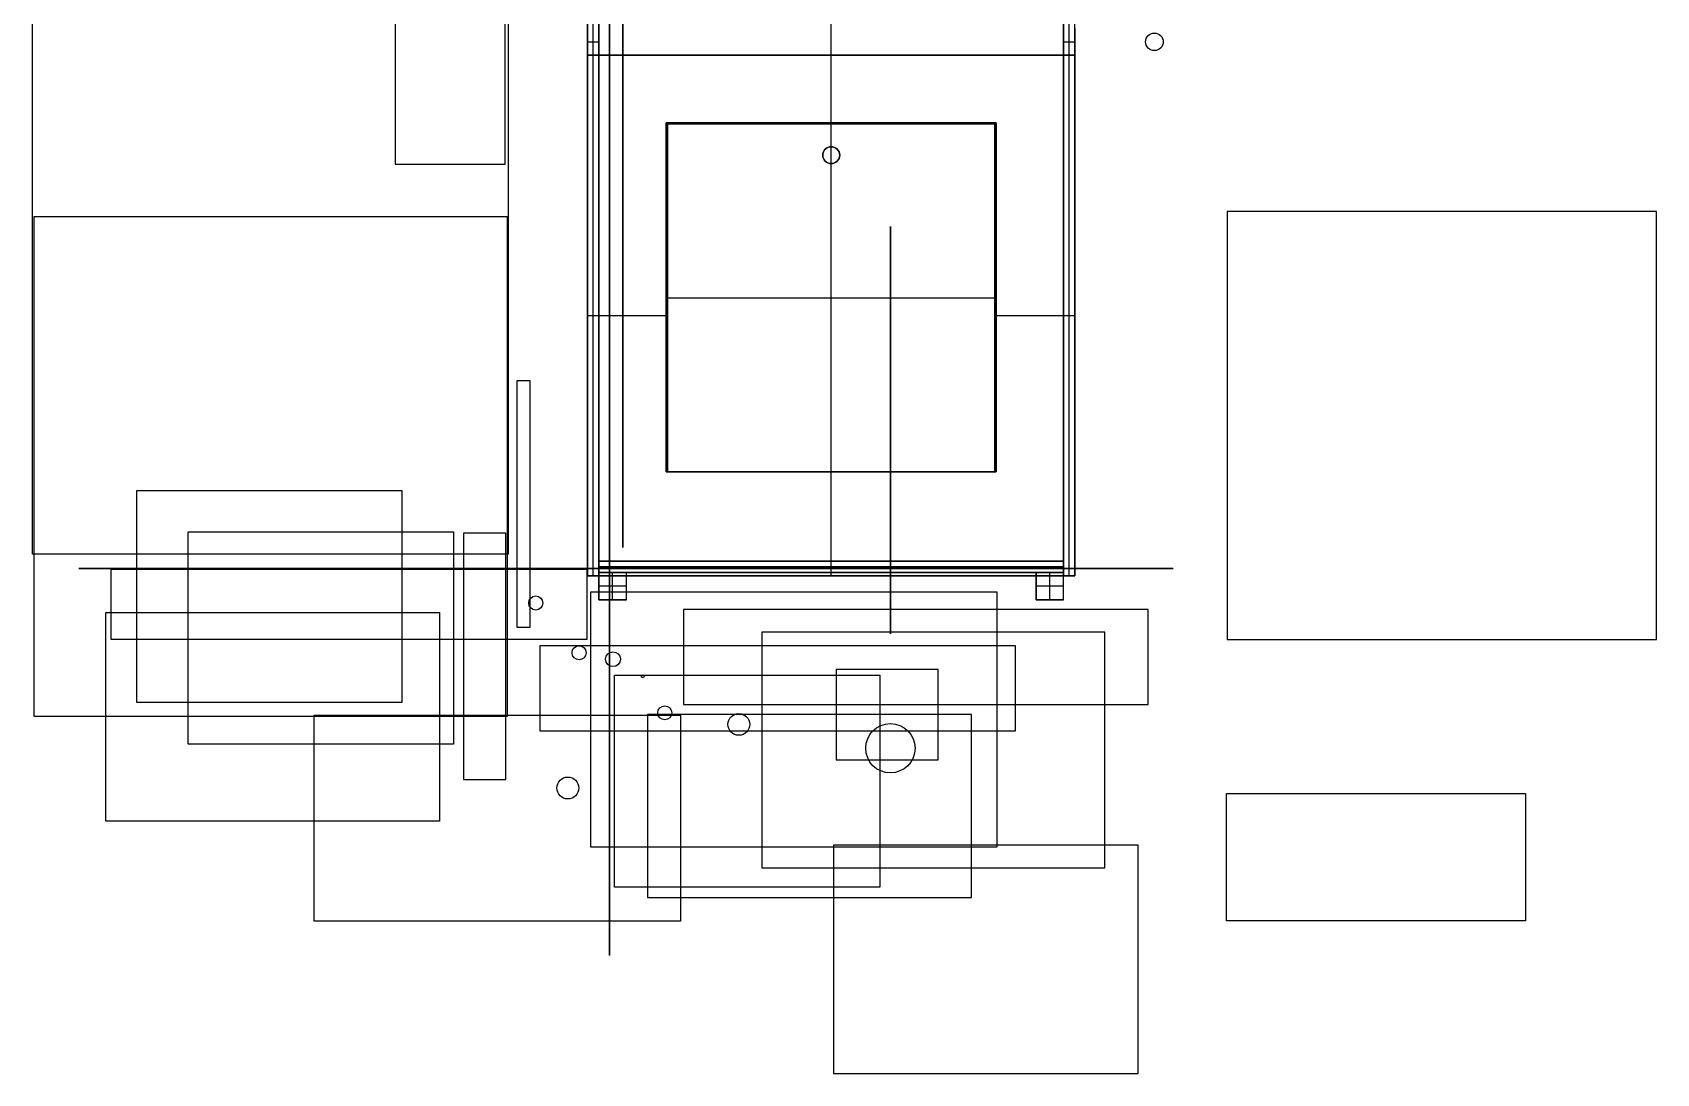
# Model space of a CAD drawing. Header units: inches. Extents: x -39 to 1364, y -34 to 172.
# Drawn here: x -38.7 to 70.3, y -33.9 to 36 of the extents above; entities that cross this region are included whole.
import ezdxf

# ---------------------------------------------------------------- set-up
doc = ezdxf.new("R2010")
doc.units = ezdxf.units.IN
doc.header["$MEASUREMENT"] = 0
doc.layers.get('0').update_dxf_attribs({"true_color": 0x000000})
for name, color, linetype, true_color in [('Arcade Cabinet v2_Sketch1', 7, 'Continuous', 0x000000), ('Arcade Cabinet v2_Sketch10', 7, 'Continuous', 0x000000), ('Arcade Cabinet v2_Sketch12', 7, 'Continuous', 0x000000), ('Arcade Cabinet v2_Sketch13', 7, 'Continuous', 0x000000), ('Arcade Cabinet v2_Sketch14', 7, 'Continuous', 0x000000), ('Arcade Cabinet v2_Sketch15', 7, 'Continuous', 0x000000), ('Arcade Cabinet v2_Sketch16', 7, 'Continuous', 0x000000), ('Arcade Cabinet v2_Sketch17', 7, 'Continuous', 0x000000), ('Arcade Cabinet v2_Sketch18', 7, 'Continuous', 0x000000), ('Arcade Cabinet v2_Sketch19', 7, 'Continuous', 0x000000), ('Arcade Cabinet v2_Sketch2', 7, 'Continuous', 0x000000), ('Arcade Cabinet v2_Sketch20', 7, 'Continuous', 0x000000), ('Arcade Cabinet v2_Sketch21', 7, 'Continuous', 0x000000), ('Arcade Cabinet v2_Sketch22', 7, 'Continuous', 0x000000), ('Arcade Cabinet v2_Sketch23', 7, 'Continuous', 0x000000), ('Arcade Cabinet v2_Sketch24', 7, 'Continuous', 0x000000), ('Arcade Cabinet v2_Sketch25', 7, 'Continuous', 0x000000), ('Arcade Cabinet v2_Sketch26', 7, 'Continuous', 0x000000), ('Arcade Cabinet v2_Sketch27', 7, 'Continuous', 0x000000), ('Arcade Cabinet v2_Sketch28', 7, 'Continuous', 0x000000), ('Arcade Cabinet v2_Sketch29', 7, 'Continuous', 0x000000), ('Arcade Cabinet v2_Sketch3', 7, 'Continuous', 0x000000), ('Arcade Cabinet v2_Sketch30', 7, 'Continuous', 0x000000), ('Arcade Cabinet v2_Sketch31', 7, 'Continuous', 0x000000), ('Arcade Cabinet v2_Sketch32', 7, 'Continuous', 0x000000), ('Arcade Cabinet v2_Sketch33', 7, 'Continuous', 0x000000), ('Arcade Cabinet v2_Sketch34', 7, 'Continuous', 0x000000), ('Arcade Cabinet v2_Sketch35', 7, 'Continuous', 0x000000), ('Arcade Cabinet v2_Sketch36', 7, 'Continuous', 0x000000), ('Arcade Cabinet v2_Sketch37', 7, 'Continuous', 0x000000), ('Arcade Cabinet v2_Sketch38', 7, 'Continuous', 0x000000), ('Arcade Cabinet v2_Sketch39', 7, 'Continuous', 0x000000), ('Arcade Cabinet v2_Sketch4', 7, 'Continuous', 0x000000), ('Arcade Cabinet v2_Sketch40', 7, 'Continuous', 0x000000), ('Arcade Cabinet v2_Sketch41', 7, 'Continuous', 0x000000), ('Arcade Cabinet v2_Sketch42', 7, 'Continuous', 0x000000), ('Arcade Cabinet v2_Sketch43', 7, 'Continuous', 0x000000), ('Arcade Cabinet v2_Sketch44', 7, 'Continuous', 0x000000), ('Arcade Cabinet v2_Sketch45', 7, 'Continuous', 0x000000), ('Arcade Cabinet v2_Sketch46', 7, 'Continuous', 0x000000), ('Arcade Cabinet v2_Sketch48', 7, 'Continuous', 0x000000), ('Arcade Cabinet v2_Sketch49', 7, 'Continuous', 0x000000), ('Arcade Cabinet v2_Sketch5', 7, 'Continuous', 0x000000), ('Arcade Cabinet v2_Sketch50', 7, 'Continuous', 0x000000), ('Arcade Cabinet v2_Sketch51', 7, 'Continuous', 0x000000), ('Arcade Cabinet v2_Sketch52', 7, 'Continuous', 0x000000), ('Arcade Cabinet v2_Sketch53', 7, 'Continuous', 0x000000), ('Arcade Cabinet v2_Sketch54', 7, 'Continuous', 0x000000), ('Arcade Cabinet v2_Sketch55', 7, 'Continuous', 0x000000), ('Arcade Cabinet v2_Sketch56', 7, 'Continuous', 0x000000), ('Arcade Cabinet v2_Sketch57', 7, 'Continuous', 0x000000), ('Arcade Cabinet v2_Sketch58', 7, 'Continuous', 0x000000), ('Arcade Cabinet v2_Sketch59', 7, 'Continuous', 0x000000), ('Arcade Cabinet v2_Sketch6', 7, 'Continuous', 0x000000), ('Arcade Cabinet v2_Sketch60', 7, 'Continuous', 0x000000), ('Arcade Cabinet v2_Sketch61', 7, 'Continuous', 0x000000), ('Arcade Cabinet v2_Sketch62', 7, 'Continuous', 0x000000), ('Arcade Cabinet v2_Sketch63', 7, 'Continuous', 0x000000), ('Arcade Cabinet v2_Sketch64', 7, 'Continuous', 0x000000), ('Arcade Cabinet v2_Sketch65', 7, 'Continuous', 0x000000), ('Arcade Cabinet v2_Sketch66', 7, 'Continuous', 0x000000), ('Arcade Cabinet v2_Sketch67', 7, 'Continuous', 0x000000), ('Arcade Cabinet v2_Sketch7', 7, 'Continuous', 0x000000), ('Arcade Cabinet v2_Sketch71', 7, 'Continuous', 0x000000), ('Arcade Cabinet v2_Sketch72', 7, 'Continuous', 0x000000), ('Arcade Cabinet v2_Sketch74', 7, 'Continuous', 0x000000), ('Arcade Cabinet v2_Sketch75', 7, 'Continuous', 0x000000), ('Arcade Cabinet v2_Sketch8', 7, 'Continuous', 0x000000), ('Arcade Cabinet v2_Sketch9', 7, 'Continuous', 0x000000)]:
    doc.layers.add(name, color=color, linetype=linetype, true_color=true_color)

# ---------------------------------------------------------------- blocks, each defined once
blk = doc.blocks.new('Rightpanel')
at = {"color": 0, "linetype": 'ByBlock', "lineweight": -2}
for p, q in [((65.33, -1.05, -55.73), (65.33, 165.49, -55.73)), ((64.53, -1.05, -25.73), (64.53, 118.32, -25.73)), ((66.13, -1.05, -25.73), (66.13, 118.32, -25.73)), ((65.33, 72.92, -4.66), (65.33, 76.71, 4.27)), ((64.53, 74.81, -0.19), (66.13, 74.81, -0.19)), ((64.52, 72.91, -4.65), (64.52, 72.93, -4.66)), ((64.52, 72.93, -4.66), (66.14, 72.93, -4.66)), ((64.52, 72.92, -4.66), (66.14, 72.92, -4.66)), ((66.14, 72.91, -4.65), (64.52, 72.91, -4.65)), ((65.33, 72.91, -4.65), (65.33, 72.93, -4.66)), ((65.33, -1.05, -4.66), (65.33, 72.92, -4.66)), ((66.14, 72.93, -4.66), (66.14, 72.91, -4.65)), ((64.53, 35.93, -4.66), (66.13, 35.93, -4.66)), ((64.53, -1.05, -30.19), (66.13, -1.05, -30.19)), ((65.33, -1.05, -4.66), (65.33, -1.05, -55.73))]:
    blk.add_line(p, q, dxfattribs=at)
for points in [[(64.53, -1.05, -55.73), (64.53, 165.49, -55.73)], [(66.13, -1.05, -55.73), (66.13, 165.49, -55.73)], [(64.53, 72.92, -4.66), (64.53, 76.71, 4.27)], [(66.13, 76.71, 4.27), (66.13, 72.92, -4.66)], [(64.53, -1.05, -4.66), (64.53, 72.92, -4.66)], [(66.13, 72.92, -4.66), (64.53, 72.92, -4.66)], [(66.13, 72.92, -4.66), (66.13, -1.05, -4.66)], [(64.53, -1.05, -4.66), (64.53, -1.05, -55.73)], [(66.13, -1.05, -4.66), (64.53, -1.05, -4.66)], [(66.13, -1.05, -55.73), (64.53, -1.05, -55.73)], [(66.13, -1.05, -4.66), (66.13, -1.05, -55.73)]]:
    blk.add_open_spline(points, degree=1, dxfattribs=at)
blk = doc.blocks.new('Backpanel')
at = {"color": 0, "linetype": 'ByBlock', "lineweight": -2}
for p, q in [((-1.49, 164.48, -58.89), (-1.49, -1.05, -58.89)), ((31.52, -1.05, -58.09), (31.52, 164.48, -58.09)), ((31.52, -1.05, -59.69), (31.52, 164.48, -59.69)), ((64.53, -1.05, -58.89), (64.53, 164.48, -58.89)), ((-1.49, -1.05, -58.89), (64.53, -1.05, -58.89)), ((31.52, -1.05, -59.69), (31.52, -1.05, -58.09))]:
    blk.add_line(p, q, dxfattribs=at)
for points in [[(-1.49, 164.48, -59.69), (-1.49, -1.05, -59.69)], [(-1.49, -1.05, -58.09), (-1.49, 164.48, -58.09)], [(64.53, -1.05, -59.69), (64.53, 164.48, -59.69)], [(64.53, 164.48, -58.09), (64.53, -1.05, -58.09)], [(-1.49, -1.05, -59.69), (64.53, -1.05, -59.69)], [(64.53, -1.05, -58.09), (-1.49, -1.05, -58.09)], [(-1.49, -1.05, -58.09), (-1.49, -1.05, -59.69)], [(64.53, -1.05, -58.09), (64.53, -1.05, -59.69)]]:
    blk.add_open_spline(points, degree=1, dxfattribs=at)
blk = doc.blocks.new('Frontpanelhatch')
at = {"color": 0, "linetype": 'ByBlock', "lineweight": -2}
for p, q in [((-1.28, 72.92, -5.88), (-1.28, -1.05, -5.88)), ((64.73, 72.92, -5.88), (-1.28, 72.92, -5.88)), ((31.73, 72.92, -6.68), (31.73, 72.92, -5.08)), ((31.73, 63.32, -5.08), (31.73, 72.92, -5.08)), ((31.73, 63.32, -6.68), (31.73, 72.92, -6.68)), ((64.73, -1.05, -5.88), (64.73, 72.92, -5.88)), ((8.28, 13.72, -5.88), (8.28, 63.32, -5.88)), ((55.18, 63.32, -5.88), (8.28, 63.32, -5.88)), ((31.73, 63.32, -6.68), (31.73, 63.32, -5.08)), ((55.18, 13.72, -5.88), (55.18, 63.32, -5.88)), ((8.28, 38.52, -5.08), (8.28, 38.52, -6.68)), ((55.18, 38.52, -6.68), (55.18, 38.52, -5.08)), ((-1.28, 35.93, -6.68), (-1.28, 35.93, -5.08)), ((-1.28, 35.93, -5.08), (8.28, 35.93, -5.08)), ((-1.28, 35.93, -6.68), (8.28, 35.93, -6.68)), ((55.18, 35.93, -5.08), (64.73, 35.93, -5.08)), ((55.18, 35.93, -6.68), (64.73, 35.93, -6.68)), ((64.73, 35.93, -6.68), (64.73, 35.93, -5.08)), ((55.18, 13.72, -5.88), (8.28, 13.72, -5.88)), ((31.73, 13.72, -5.08), (31.73, 13.72, -6.68)), ((31.73, -1.05, -5.08), (31.73, 13.72, -5.08)), ((31.73, -1.05, -6.68), (31.73, 13.72, -6.68)), ((-1.28, -1.05, -5.88), (64.73, -1.05, -5.88)), ((31.73, -1.05, -6.68), (31.73, -1.05, -5.08))]:
    blk.add_line(p, q, dxfattribs=at)
for points in [[(-1.28, 72.92, -6.68), (-1.28, -1.05, -6.68)], [(-1.28, -1.05, -5.08), (-1.28, 72.92, -5.08)], [(-1.28, 72.92, -5.08), (-1.28, 72.92, -6.68)], [(64.73, 72.92, -6.68), (-1.28, 72.92, -6.68)], [(-1.28, 72.92, -5.08), (64.73, 72.92, -5.08)], [(64.73, -1.05, -6.68), (64.73, 72.92, -6.68)], [(64.73, 72.92, -6.68), (64.73, 72.92, -5.08)], [(64.73, 72.92, -5.08), (64.73, -1.05, -5.08)], [(8.28, 63.32, -6.68), (8.28, 63.32, -5.08)], [(8.28, 63.32, -5.08), (8.28, 13.72, -5.08)], [(8.28, 13.72, -6.68), (8.28, 63.32, -6.68)], [(55.18, 63.32, -5.08), (8.28, 63.32, -5.08)], [(8.28, 63.32, -6.68), (55.18, 63.32, -6.68)], [(55.18, 13.72, -5.08), (55.18, 63.32, -5.08)], [(55.18, 63.32, -5.08), (55.18, 63.32, -6.68)], [(55.18, 63.32, -6.68), (55.18, 13.72, -6.68)], [(8.28, 13.72, -6.68), (8.28, 13.72, -5.08)], [(8.28, 13.72, -5.08), (55.18, 13.72, -5.08)], [(55.18, 13.72, -6.68), (8.28, 13.72, -6.68)], [(55.18, 13.72, -6.68), (55.18, 13.72, -5.08)], [(-1.28, -1.05, -6.68), (64.73, -1.05, -6.68)], [(64.73, -1.05, -5.08), (-1.28, -1.05, -5.08)], [(-1.28, -1.05, -5.08), (-1.28, -1.05, -6.68)], [(64.73, -1.05, -5.08), (64.73, -1.05, -6.68)]]:
    blk.add_open_spline(points, degree=1, dxfattribs=at)
blk = doc.blocks.new('Leftpanel')
at = {"color": 0, "linetype": 'ByBlock', "lineweight": -2}
for p, q in [((-2.29, -1.05, -55.73), (-2.29, 165.49, -55.73)), ((-3.09, -1.05, -25.73), (-3.09, 118.32, -25.73)), ((-1.49, -1.05, -25.73), (-1.49, 118.32, -25.73)), ((-2.29, 72.92, -4.66), (-2.29, 76.71, 4.27)), ((-3.09, 74.81, -0.19), (-1.49, 74.81, -0.19)), ((-3.1, 72.91, -4.65), (-3.1, 72.93, -4.66)), ((-3.1, 72.93, -4.66), (-1.48, 72.93, -4.66)), ((-3.1, 72.92, -4.66), (-1.48, 72.92, -4.66)), ((-1.48, 72.91, -4.65), (-3.1, 72.91, -4.65)), ((-2.29, 72.91, -4.65), (-2.29, 72.93, -4.66)), ((-2.29, -1.05, -4.66), (-2.29, 72.92, -4.66)), ((-1.48, 72.93, -4.66), (-1.48, 72.91, -4.65)), ((-3.09, 35.93, -4.66), (-1.49, 35.93, -4.66)), ((-3.09, -1.05, -30.19), (-1.49, -1.05, -30.19)), ((-2.29, -1.05, -4.66), (-2.29, -1.05, -55.73))]:
    blk.add_line(p, q, dxfattribs=at)
for points in [[(-3.09, -1.05, -55.73), (-3.09, 165.49, -55.73)], [(-1.49, -1.05, -55.73), (-1.49, 165.49, -55.73)], [(-3.09, 72.92, -4.66), (-3.09, 76.71, 4.27)], [(-1.49, 76.71, 4.27), (-1.49, 72.92, -4.66)], [(-1.49, 72.92, -4.66), (-3.09, 72.92, -4.66)], [(-3.09, -1.05, -4.66), (-3.09, 72.92, -4.66)], [(-1.49, 72.92, -4.66), (-1.49, -1.05, -4.66)], [(-1.49, -1.05, -4.66), (-3.09, -1.05, -4.66)], [(-1.49, -1.05, -55.73), (-3.09, -1.05, -55.73)], [(-3.09, -1.05, -4.66), (-3.09, -1.05, -55.73)], [(-1.49, -1.05, -4.66), (-1.49, -1.05, -55.73)]]:
    blk.add_open_spline(points, degree=1, dxfattribs=at)
blk = doc.blocks.new('Bottompanel')
at = {"color": 0, "linetype": 'ByBlock', "lineweight": -2}
for p, q in [((12.47, -2.9, -18.44), (12.47, -1.3, -18.44)), ((12.47, -1.3, -18.44), (78.48, -1.3, -18.44)), ((12.47, -2.1, 4.99), (78.48, -2.1, 4.99)), ((12.47, -2.1, -41.88), (12.47, -2.1, 4.99)), ((78.48, -2.1, -41.88), (12.47, -2.1, -41.88)), ((45.47, -2.9, 4.99), (45.47, -1.3, 4.99)), ((45.47, -2.9, -41.88), (45.47, -1.3, -41.88)), ((45.47, -1.3, -41.88), (45.47, -1.3, 4.99)), ((78.48, -2.9, -18.44), (78.48, -1.3, -18.44)), ((78.48, -2.1, 4.99), (78.48, -2.1, -41.88)), ((12.47, -2.9, -18.44), (78.48, -2.9, -18.44)), ((45.47, -2.9, 4.99), (45.47, -2.9, -41.88))]:
    blk.add_line(p, q, dxfattribs=at)
for points in [[(78.48, -1.3, 4.99), (12.47, -1.3, 4.99)], [(12.47, -1.3, 4.99), (12.47, -2.9, 4.99)], [(12.47, -1.3, 4.99), (12.47, -1.3, -41.88)], [(12.47, -1.3, -41.88), (12.47, -2.9, -41.88)], [(12.47, -1.3, -41.88), (78.48, -1.3, -41.88)], [(78.48, -2.9, -41.88), (78.48, -1.3, -41.88)], [(78.48, -1.3, -41.88), (78.48, -1.3, 4.99)], [(78.48, -1.3, 4.99), (78.48, -2.9, 4.99)], [(12.47, -2.9, 4.99), (78.48, -2.9, 4.99)], [(12.47, -2.9, -41.88), (12.47, -2.9, 4.99)], [(78.48, -2.9, -41.88), (12.47, -2.9, -41.88)], [(78.48, -2.9, 4.99), (78.48, -2.9, -41.88)]]:
    blk.add_open_spline(points, degree=1, dxfattribs=at)
blk = doc.blocks.new('Frontpanelhatchdoor')
at = {"color": 0, "linetype": 'ByBlock', "lineweight": -2}
for p, q in [((8.27, 13.72, -6.46), (8.27, 63.12, -6.46)), ((54.77, 63.12, -6.46), (8.27, 63.12, -6.46)), ((31.52, 59.92, -5.66), (31.52, 63.12, -5.66)), ((31.52, 59.92, -7.26), (31.52, 63.12, -7.26)), ((31.52, 63.12, -7.26), (31.52, 63.12, -5.66)), ((54.77, 13.72, -6.46), (54.77, 63.12, -6.46)), ((30.32, 58.72, -7.26), (30.32, 58.72, -5.66)), ((31.52, 59.92, -7.26), (31.52, 59.92, -5.66)), ((32.72, 58.72, -7.26), (32.72, 58.72, -5.66)), ((31.52, 57.52, -7.26), (31.52, 57.52, -5.66)), ((31.52, 13.72, -5.66), (31.52, 57.52, -5.66)), ((31.52, 13.72, -7.26), (31.52, 57.52, -7.26)), ((54.77, 38.42, -5.66), (8.27, 38.42, -5.66)), ((54.77, 38.42, -7.26), (8.27, 38.42, -7.26)), ((8.27, 38.42, -5.66), (8.27, 38.42, -7.26)), ((54.77, 38.42, -7.26), (54.77, 38.42, -5.66)), ((54.77, 13.72, -6.46), (8.27, 13.72, -6.46)), ((31.52, 13.72, -5.66), (31.52, 13.72, -7.26))]:
    blk.add_line(p, q, dxfattribs=at)
for centre in [(31.52, 58.72, -7.26), (31.52, 58.72, -6.46)]:
    blk.add_circle(centre, 1.2, dxfattribs=at)
at = {"color": 0, "linetype": 'ByBlock', "lineweight": -2, "extrusion": (0, 0, -1)}
blk.add_circle((-31.52, 58.72, 5.66), 1.2, dxfattribs=at)
at = {"color": 0, "linetype": 'ByBlock', "lineweight": -2}
for points in [[(54.77, 63.12, -5.66), (8.27, 63.12, -5.66)], [(8.27, 63.12, -5.66), (8.27, 13.72, -5.66)], [(54.77, 63.12, -7.26), (8.27, 63.12, -7.26)], [(8.27, 63.12, -7.26), (8.27, 13.72, -7.26)], [(8.27, 63.12, -5.66), (8.27, 63.12, -7.26)], [(54.77, 13.72, -5.66), (54.77, 63.12, -5.66)], [(54.77, 13.72, -7.26), (54.77, 63.12, -7.26)], [(54.77, 63.12, -5.66), (54.77, 63.12, -7.26)], [(8.27, 13.72, -5.66), (54.77, 13.72, -5.66)], [(8.27, 13.72, -7.26), (54.77, 13.72, -7.26)], [(8.27, 13.72, -7.26), (8.27, 13.72, -5.66)], [(54.77, 13.72, -7.26), (54.77, 13.72, -5.66)]]:
    blk.add_open_spline(points, degree=1, dxfattribs=at)
blk = doc.blocks.new('Frontrightfoot')
at = {"color": 0, "linetype": 'ByBlock', "lineweight": -2}
for p, q in [((60.62, -4.45, -9.21), (60.62, -0.55, -9.21)), ((64.53, -0.55, -9.21), (60.62, -0.55, -9.21)), ((62.58, -4.45, -7.26), (62.58, -0.55, -7.26)), ((62.58, -4.45, -11.16), (62.58, -0.55, -11.16)), ((62.58, -0.55, -11.16), (62.58, -0.55, -7.26)), ((64.53, -4.45, -9.21), (64.53, -0.55, -9.21)), ((64.53, -2.5, -7.26), (60.62, -2.5, -7.26)), ((64.53, -2.5, -11.16), (60.62, -2.5, -11.16)), ((60.62, -2.5, -7.26), (60.62, -2.5, -11.16)), ((64.53, -4.45, -9.21), (60.62, -4.45, -9.21)), ((62.58, -4.45, -7.26), (62.58, -4.45, -11.16)), ((64.53, -2.5, -11.16), (64.53, -2.5, -7.26))]:
    blk.add_line(p, q, dxfattribs=at)
for points in [[(64.53, -0.55, -7.26), (60.62, -0.55, -7.26)], [(60.62, -0.55, -7.26), (60.62, -4.45, -7.26)], [(64.53, -0.55, -11.16), (60.62, -0.55, -11.16)], [(60.62, -0.55, -11.16), (60.62, -4.45, -11.16)], [(60.62, -0.55, -11.16), (60.62, -0.55, -7.26)], [(64.53, -4.45, -7.26), (64.53, -0.55, -7.26)], [(64.53, -4.45, -11.16), (64.53, -0.55, -11.16)], [(64.53, -0.55, -7.26), (64.53, -0.55, -11.16)], [(60.62, -4.45, -7.26), (64.53, -4.45, -7.26)], [(60.62, -4.45, -11.16), (64.53, -4.45, -11.16)], [(60.62, -4.45, -11.16), (60.62, -4.45, -7.26)], [(64.53, -4.45, -11.16), (64.53, -4.45, -7.26)]]:
    blk.add_open_spline(points, degree=1, dxfattribs=at)
blk = doc.blocks.new('Frontleftfoot')
at = {"color": 0, "linetype": 'ByBlock', "lineweight": -2}
for p, q in [((-1.49, -4.45, -9.21), (-1.49, -0.55, -9.21)), ((2.42, -0.55, -9.21), (-1.49, -0.55, -9.21)), ((0.46, -4.45, -7.26), (0.46, -0.55, -7.26)), ((0.46, -4.45, -11.16), (0.46, -0.55, -11.16)), ((0.46, -0.55, -11.16), (0.46, -0.55, -7.26)), ((2.42, -4.45, -9.21), (2.42, -0.55, -9.21)), ((2.42, -2.5, -7.26), (-1.49, -2.5, -7.26)), ((2.42, -2.5, -11.16), (-1.49, -2.5, -11.16)), ((-1.49, -2.5, -7.26), (-1.49, -2.5, -11.16)), ((2.42, -4.45, -9.21), (-1.49, -4.45, -9.21)), ((0.46, -4.45, -7.26), (0.46, -4.45, -11.16)), ((2.42, -2.5, -11.16), (2.42, -2.5, -7.26))]:
    blk.add_line(p, q, dxfattribs=at)
for points in [[(2.42, -0.55, -7.26), (-1.49, -0.55, -7.26)], [(-1.49, -0.55, -7.26), (-1.49, -4.45, -7.26)], [(2.42, -0.55, -11.16), (-1.49, -0.55, -11.16)], [(-1.49, -0.55, -11.16), (-1.49, -4.45, -11.16)], [(-1.49, -0.55, -11.16), (-1.49, -0.55, -7.26)], [(2.42, -4.45, -7.26), (2.42, -0.55, -7.26)], [(2.42, -4.45, -11.16), (2.42, -0.55, -11.16)], [(2.42, -0.55, -7.26), (2.42, -0.55, -11.16)], [(-1.49, -4.45, -7.26), (2.42, -4.45, -7.26)], [(-1.49, -4.45, -11.16), (2.42, -4.45, -11.16)], [(-1.49, -4.45, -11.16), (-1.49, -4.45, -7.26)], [(2.42, -4.45, -11.16), (2.42, -4.45, -7.26)]]:
    blk.add_open_spline(points, degree=1, dxfattribs=at)
blk = doc.blocks.new('Backleftfoot')
at = {"color": 0, "linetype": 'ByBlock', "lineweight": -2}
for p, q in [((-1.49, -4.45, -52.18), (-1.49, -0.55, -52.18)), ((2.42, -0.55, -52.18), (-1.49, -0.55, -52.18)), ((0.46, -4.45, -50.23), (0.46, -0.55, -50.23)), ((0.46, -4.45, -54.13), (0.46, -0.55, -54.13)), ((0.46, -0.55, -54.13), (0.46, -0.55, -50.23)), ((2.42, -4.45, -52.18), (2.42, -0.55, -52.18)), ((2.42, -2.5, -50.23), (-1.49, -2.5, -50.23)), ((2.42, -2.5, -54.13), (-1.49, -2.5, -54.13)), ((-1.49, -2.5, -50.23), (-1.49, -2.5, -54.13)), ((2.42, -4.45, -52.18), (-1.49, -4.45, -52.18)), ((0.46, -4.45, -50.23), (0.46, -4.45, -54.13)), ((2.42, -2.5, -54.13), (2.42, -2.5, -50.23))]:
    blk.add_line(p, q, dxfattribs=at)
for points in [[(2.42, -0.55, -50.23), (-1.49, -0.55, -50.23)], [(-1.49, -0.55, -50.23), (-1.49, -4.45, -50.23)], [(2.42, -0.55, -54.13), (-1.49, -0.55, -54.13)], [(-1.49, -0.55, -54.13), (-1.49, -4.45, -54.13)], [(-1.49, -0.55, -54.13), (-1.49, -0.55, -50.23)], [(2.42, -4.45, -50.23), (2.42, -0.55, -50.23)], [(2.42, -4.45, -54.13), (2.42, -0.55, -54.13)], [(2.42, -0.55, -50.23), (2.42, -0.55, -54.13)], [(-1.49, -4.45, -50.23), (2.42, -4.45, -50.23)], [(-1.49, -4.45, -54.13), (2.42, -4.45, -54.13)], [(-1.49, -4.45, -50.23), (-1.49, -4.45, -54.13)], [(2.42, -4.45, -54.13), (2.42, -4.45, -50.23)]]:
    blk.add_open_spline(points, degree=1, dxfattribs=at)
blk = doc.blocks.new('Backrightfoot')
at = {"color": 0, "linetype": 'ByBlock', "lineweight": -2}
for p, q in [((60.62, -4.45, -52.18), (60.62, -0.55, -52.18)), ((64.53, -0.55, -52.18), (60.62, -0.55, -52.18)), ((62.58, -4.45, -50.23), (62.58, -0.55, -50.23)), ((62.58, -4.45, -54.13), (62.58, -0.55, -54.13)), ((62.58, -0.55, -54.13), (62.58, -0.55, -50.23)), ((64.53, -4.45, -52.18), (64.53, -0.55, -52.18)), ((64.53, -2.5, -50.23), (60.62, -2.5, -50.23)), ((64.53, -2.5, -54.13), (60.62, -2.5, -54.13)), ((60.62, -2.5, -50.23), (60.62, -2.5, -54.13)), ((64.53, -4.45, -52.18), (60.62, -4.45, -52.18)), ((62.58, -4.45, -50.23), (62.58, -4.45, -54.13)), ((64.53, -2.5, -54.13), (64.53, -2.5, -50.23))]:
    blk.add_line(p, q, dxfattribs=at)
for points in [[(64.53, -0.55, -50.23), (60.62, -0.55, -50.23)], [(60.62, -0.55, -50.23), (60.62, -4.45, -50.23)], [(64.53, -0.55, -54.13), (60.62, -0.55, -54.13)], [(60.62, -0.55, -54.13), (60.62, -4.45, -54.13)], [(60.62, -0.55, -54.13), (60.62, -0.55, -50.23)], [(64.53, -4.45, -50.23), (64.53, -0.55, -50.23)], [(64.53, -4.45, -54.13), (64.53, -0.55, -54.13)], [(64.53, -0.55, -50.23), (64.53, -0.55, -54.13)], [(60.62, -4.45, -50.23), (64.53, -4.45, -50.23)], [(60.62, -4.45, -54.13), (64.53, -4.45, -54.13)], [(60.62, -4.45, -50.23), (60.62, -4.45, -54.13)], [(64.53, -4.45, -54.13), (64.53, -4.45, -50.23)]]:
    blk.add_open_spline(points, degree=1, dxfattribs=at)

msp = doc.modelspace()

# ---------------------------------------------------------------- linework, layer by layer
at = {"layer": 'Arcade Cabinet v2_Sketch1'}
for p, q in [((0, 1.417, -27.402), (0, 79.37, -27.402)), ((0, 79.37, 1.417), (0, 1.417, 1.417)), ((0, 47.244, 33.78), (0, 13.701, 33.78)), ((0, 13.701, 37.795), (0, 47.244, 37.795)), ((0, 13.701, 33.78), (0, 13.701, 37.795)), ((0, 1.417, 1.417), (0, 1.417, -27.402))]:
    msp.add_line(p, q, dxfattribs=at)
msp.add_point((0, 0), dxfattribs=at)
at = {"layer": 'Arcade Cabinet v2_Sketch10'}
for p, q in [((0, -25.984, 2.362), (0, -2.362, 2.362)), ((0, -2.362, 2.362), (0, -2.362, 25.984)), ((0, -2.362, 25.984), (0, -25.984, 25.984)), ((0, -25.984, 25.984), (0, -25.984, 2.362))]:
    msp.add_line(p, q, dxfattribs=at)
msp.add_point((0, 0), dxfattribs=at)
at = {"layer": 'Arcade Cabinet v2_Sketch12'}
msp.add_point((0, 0), dxfattribs=at)
at = {"layer": 'Arcade Cabinet v2_Sketch13'}
msp.add_point((0, 0), dxfattribs=at)
at = {"layer": 'Arcade Cabinet v2_Sketch14'}
for p, q in [((0, -4.724, -17.953), (0, -6.142, -17.953)), ((0, -6.142, -4.724), (0, -4.724, -4.724)), ((0, -4.724, -4.724), (0, -4.724, -17.953)), ((0, -6.142, -17.953), (0, -6.142, -4.724))]:
    msp.add_line(p, q, dxfattribs=at)
msp.add_point((0, 0), dxfattribs=at)
at = {"layer": 'Arcade Cabinet v2_Sketch15'}
msp.add_point((0, 0), dxfattribs=at)
at = {"layer": 'Arcade Cabinet v2_Sketch16'}
for p, q in [((0, -9.614, 4.757), (0, 9.284, 4.757)), ((0, 9.284, 4.757), (0, 9.284, 3.104)), ((0, 9.284, 3.104), (0, -9.614, 3.104)), ((0, -9.614, 3.104), (0, -9.614, 4.757))]:
    msp.add_line(p, q, dxfattribs=at)
msp.add_point((0, 0), dxfattribs=at)
at = {"layer": 'Arcade Cabinet v2_Sketch17'}
for p, q in [((0, -5.181, 8.287), (0, -3.527, 8.287)), ((0, -3.527, 8.287), (0, -3.527, -5.886)), ((0, -3.527, -5.886), (0, -5.181, -5.886)), ((0, -5.181, -5.886), (0, -5.181, 8.287))]:
    msp.add_line(p, q, dxfattribs=at)
msp.add_point((0, 0), dxfattribs=at)
at = {"layer": 'Arcade Cabinet v2_Sketch18'}
for p, q in [((0, 4.486, -29.93), (0, 4.486, -44.104)), ((0, 4.486, -44.104), (0, 3.588, -44.104)), ((0, 3.588, -29.93), (0, 4.486, -29.93)), ((0, 3.588, -44.104), (0, 3.588, -29.93))]:
    msp.add_line(p, q, dxfattribs=at)
msp.add_point((0, 0), dxfattribs=at)
at = {"layer": 'Arcade Cabinet v2_Sketch19'}
for p, q in [((0, 0.13, 1.571), (0, 1.96, 1.571)), ((0, 1.96, 1.571), (0, 1.96, -2.417)), ((0, 1.96, -2.417), (0, 0.13, -2.417)), ((0, 0.13, -2.417), (0, 0.13, 1.571))]:
    msp.add_line(p, q, dxfattribs=at)
msp.add_point((0, 0), dxfattribs=at)
at = {"layer": 'Arcade Cabinet v2_Sketch2'}
for p, q in [((0, 34.961, -2.598), (0, 34.961, 1.417)), ((0, 34.961, 1.417), (0, 1.417, 1.417)), ((0, 1.417, -2.598), (0, 34.961, -2.598)), ((0, 1.417, 1.417), (0, 1.417, -2.598))]:
    msp.add_line(p, q, dxfattribs=at)
for p in [(0, 1.417, 1.417), (0, 0)]:
    msp.add_point(p, dxfattribs=at)
at = {"layer": 'Arcade Cabinet v2_Sketch20'}
for p, q in [((0, 0.745, 11.265), (0, 7.574, 11.265)), ((0, 7.574, 0.867), (0, 0.745, 0.867)), ((0, 7.574, 11.265), (0, 7.574, 0.867)), ((0, 0.745, 0.867), (0, 0.745, 11.265))]:
    msp.add_line(p, q, dxfattribs=at)
msp.add_point((0, 0), dxfattribs=at)
at = {"layer": 'Arcade Cabinet v2_Sketch21'}
for p, q in [((-38.721, 0.96), (-38.721, 75.7)), ((-6.784, 75.7), (-6.784, 0.96)), ((-6.784, 0.96), (-38.721, 0.96))]:
    msp.add_line(p, q, dxfattribs=at)
msp.add_point((0, 0), dxfattribs=at)
at = {"layer": 'Arcade Cabinet v2_Sketch22'}
for p, q in [((23.301, 0, 27.07), (-8.636, 0, 27.07)), ((-8.636, 0, 27.07), (-8.636, 0, 3.448)), ((-8.636, 0, 3.448), (23.301, 0, 3.448)), ((23.301, 0, 3.448), (23.301, 0, 27.07))]:
    msp.add_line(p, q, dxfattribs=at)
msp.add_point((0, 0), dxfattribs=at)
at = {"layer": 'Arcade Cabinet v2_Sketch23'}
for p, q in [((-38.611, 23.612), (-6.863, 23.612)), ((-38.611, -9.931), (-38.611, 23.612)), ((-6.863, 23.612), (-6.863, -9.931)), ((-6.863, -9.931), (-38.611, -9.931))]:
    msp.add_line(p, q, dxfattribs=at)
msp.add_point((0, 0), dxfattribs=at)
at = {"layer": 'Arcade Cabinet v2_Sketch24'}
for p, q in [((-33.445, -0.046), (-1.508, -0.046)), ((-33.445, -4.77), (-33.445, -0.046)), ((-1.508, -0.046), (-1.508, -4.77)), ((-1.508, -4.77), (-33.445, -4.77))]:
    msp.add_line(p, q, dxfattribs=at)
msp.add_point((0, 0), dxfattribs=at)
at = {"layer": 'Arcade Cabinet v2_Sketch25'}
for p, q in [((0, 45.265, -33.315), (0, 33.454, -33.315)), ((0, 33.454, -65.252), (0, 45.265, -65.252)), ((0, 33.454, -33.315), (0, 33.454, -65.252))]:
    msp.add_line(p, q, dxfattribs=at)
msp.add_point((0, 0), dxfattribs=at)
at = {"layer": 'Arcade Cabinet v2_Sketch26'}
for p, q in [((-5.435, 0, -0.519), (-5.435, 0, 11.84)), ((-5.435, 0, 11.84), (26.502, 0, 11.84)), ((26.502, 0, -0.519), (-5.435, 0, -0.519)), ((26.502, 0, 11.84), (26.502, 0, -0.519))]:
    msp.add_line(p, q, dxfattribs=at)
msp.add_point((0, 0), dxfattribs=at)
at = {"layer": 'Arcade Cabinet v2_Sketch27'}
for p, q in [((24.301, -9.798), (2.569, -9.798)), ((2.569, -9.798), (2.569, -22.081)), ((24.301, -22.081), (24.301, -9.798)), ((2.569, -22.081), (24.301, -22.081))]:
    msp.add_line(p, q, dxfattribs=at)
msp.add_point((0, 0), dxfattribs=at)
at = {"layer": 'Arcade Cabinet v2_Sketch28'}
for p, q in [((-19.805, -9.847), (4.771, -9.847)), ((-19.805, -23.671), (-19.805, -9.847)), ((4.771, -9.847), (4.771, -23.671)), ((4.771, -23.671), (-19.805, -23.671))]:
    msp.add_line(p, q, dxfattribs=at)
msp.add_point((0, 0), dxfattribs=at)
at = {"layer": 'Arcade Cabinet v2_Sketch29'}
for p, q in [((-1.273, -1.59), (-1.273, -18.69)), ((26.027, -1.59), (-1.273, -1.59)), ((26.027, -18.69), (26.027, -1.59)), ((-1.273, -18.69), (26.027, -18.69))]:
    msp.add_line(p, q, dxfattribs=at)
msp.add_point((0, 0), dxfattribs=at)
at = {"layer": 'Arcade Cabinet v2_Sketch3'}
for p, q in [((0, 11.811, 23.622), (0, 11.811, 0.945)), ((0, 11.811, 0.945), (0, -10.866, 0.945)), ((0, -10.866, 23.622), (0, 11.811, 23.622)), ((0, -10.866, 0.945), (0, -10.866, 23.622))]:
    msp.add_line(p, q, dxfattribs=at)
msp.add_point((0, 0), dxfattribs=at)
at = {"layer": 'Arcade Cabinet v2_Sketch30'}
for p, q in [((-9.787, 2.362), (-9.787, -14.173)), ((-6.952, 2.362), (-9.787, 2.362)), ((-6.952, -14.173), (-6.952, 2.362)), ((-9.787, -14.173), (-6.952, -14.173))]:
    msp.add_line(p, q, dxfattribs=at)
msp.add_point((0, 0), dxfattribs=at)
at = {"layer": 'Arcade Cabinet v2_Sketch31'}
for p, q in [((-6.208, 12.588), (-6.208, -3.947)), ((-5.311, 12.588), (-6.208, 12.588)), ((-5.311, -3.947), (-5.311, 12.588)), ((-6.208, -3.947), (-5.311, -3.947))]:
    msp.add_line(p, q, dxfattribs=at)
msp.add_point((0, 0), dxfattribs=at)
at = {"layer": 'Arcade Cabinet v2_Sketch32'}
for p, q in [((-8.124, 0, 8.419), (23.813, 0, 8.419)), ((23.813, 0, 6.057), (-8.124, 0, 6.057)), ((-8.124, 0, 6.057), (-8.124, 0, 8.419)), ((23.813, 0, 8.419), (23.813, 0, 6.057))]:
    msp.add_line(p, q, dxfattribs=at)
msp.add_point((0, 0), dxfattribs=at)
at = {"layer": 'Arcade Cabinet v2_Sketch33'}
for p, q in [((41.417, -23.638), (41.417, -15.095)), ((41.417, -15.095), (61.48, -15.095)), ((61.48, -15.095), (61.48, -23.638)), ((61.48, -23.638), (41.417, -23.638))]:
    msp.add_line(p, q, dxfattribs=at)
msp.add_point((0, 0), dxfattribs=at)
at = {"layer": 'Arcade Cabinet v2_Sketch34'}
for p, q in [((0, -11.322, -5.738), (0, -3.176, -5.738)), ((0, -3.176, -5.738), (0, -3.176, -1.822)), ((0, -3.176, -1.822), (0, -11.322, -1.822)), ((0, -11.322, -1.822), (0, -11.322, -5.738))]:
    msp.add_line(p, q, dxfattribs=at)
msp.add_point((0, 0), dxfattribs=at)
at = {"layer": 'Arcade Cabinet v2_Sketch35'}
for p, q in [((18.87, -4.396, 6.886), (18.87, 22.956, 6.886)), ((18.87, 22.956, 6.886), (18.87, 22.956, 38.823)), ((18.87, 22.956, 38.823), (18.87, -4.396, 38.823)), ((18.87, -4.396, 38.823), (18.87, -4.396, 6.886))]:
    msp.add_line(p, q, dxfattribs=at)
msp.add_point((18.87, 0), dxfattribs=at)
at = {"layer": 'Arcade Cabinet v2_Sketch36'}
msp.add_point((0, 0), dxfattribs=at)
at = {"layer": 'Arcade Cabinet v2_Sketch37'}
for p, q in [((-35.618, 0, 6.951), (-35.618, 0, -4.86)), ((-35.618, 0, -4.86), (-3.681, 0, -4.86)), ((-3.681, 0, 6.951), (-35.618, 0, 6.951)), ((-3.681, 0, -4.86), (-3.681, 0, 6.951))]:
    msp.add_line(p, q, dxfattribs=at)
msp.add_point((0, 0), dxfattribs=at)
at = {"layer": 'Arcade Cabinet v2_Sketch38', "extrusion": (0, 1, 0)}
msp.add_circle((1.756, 6.102), 0.709, dxfattribs=at)
at = {"layer": 'Arcade Cabinet v2_Sketch38'}
msp.add_point((0, 0), dxfattribs=at)
at = {"layer": 'Arcade Cabinet v2_Sketch39'}
for p, q in [((-4.677, -5.188), (-4.677, -10.905)), ((27.26, -5.188), (-4.677, -5.188)), ((27.26, -10.905), (27.26, -5.188)), ((-4.677, -10.905), (27.26, -10.905))]:
    msp.add_line(p, q, dxfattribs=at)
msp.add_point((0, 0), dxfattribs=at)
at = {"layer": 'Arcade Cabinet v2_Sketch4'}
for p, q in [((-14.373, 40.394), (-14.373, 27.142)), ((-7.003, 27.142), (-7.003, 40.394)), ((-14.373, 27.142), (-7.003, 27.142))]:
    msp.add_line(p, q, dxfattribs=at)
msp.add_point((0, 0), dxfattribs=at)
at = {"layer": 'Arcade Cabinet v2_Sketch40'}
msp.add_circle((2.236, -7.234), 0.0945, dxfattribs=at)
msp.add_point((0, 0), dxfattribs=at)
at = {"layer": 'Arcade Cabinet v2_Sketch41'}
msp.add_point((0, 0), dxfattribs=at)
at = {"layer": 'Arcade Cabinet v2_Sketch42'}
for p, q in [((0, -10.877, -22), (0, -10.877, -3.102)), ((0, -10.877, -3.102), (0, -11.774, -3.102)), ((0, -11.774, -22), (0, -10.877, -22)), ((0, -11.774, -3.102), (0, -11.774, -22))]:
    msp.add_line(p, q, dxfattribs=at)
msp.add_point((0, 0), dxfattribs=at)
at = {"layer": 'Arcade Cabinet v2_Sketch43'}
for p, q in [((-28.264, -11.783), (-28.264, 2.461)), ((-28.264, 2.461), (-10.456, 2.461)), ((-10.456, 2.461), (-10.456, -11.783)), ((-10.456, -11.783), (-28.264, -11.783))]:
    msp.add_line(p, q, dxfattribs=at)
msp.add_point((0, 0), dxfattribs=at)
at = {"layer": 'Arcade Cabinet v2_Sketch44'}
for p, q in [((0, -6.477, 23.227), (0, 9.267, 23.227)), ((0, 9.267, 23.227), (0, 9.267, 3.547)), ((0, 9.267, 3.547), (0, -6.477, 3.547)), ((0, -6.477, 3.547), (0, -6.477, 23.227))]:
    msp.add_line(p, q, dxfattribs=at)
msp.add_point((0, 0), dxfattribs=at)
at = {"layer": 'Arcade Cabinet v2_Sketch45'}
for p, q in [((-31.727, -9.002), (-31.727, 5.242)), ((-31.727, 5.242), (-13.919, 5.242)), ((-13.919, 5.242), (-13.919, -9.002)), ((-13.919, -9.002), (-31.727, -9.002))]:
    msp.add_line(p, q, dxfattribs=at)
msp.add_point((0, 0), dxfattribs=at)
at = {"layer": 'Arcade Cabinet v2_Sketch46'}
for p, q in [((-33.787, -16.956), (-33.787, -2.964)), ((-33.787, -2.964), (-11.395, -2.964)), ((-11.395, -2.964), (-11.395, -16.956)), ((-11.395, -16.956), (-33.787, -16.956))]:
    msp.add_line(p, q, dxfattribs=at)
msp.add_point((0, 0), dxfattribs=at)
at = {"layer": 'Arcade Cabinet v2_Sketch48'}
for p, q in [((-6.788, 0, 13.064), (25.149, 0, 13.064)), ((-6.788, 0, 1.253), (-6.788, 0, 13.064)), ((25.149, 0, 1.253), (-6.788, 0, 1.253)), ((25.149, 0, 13.064), (25.149, 0, 1.253))]:
    msp.add_line(p, q, dxfattribs=at)
msp.add_point((0, 0), dxfattribs=at)
at = {"layer": 'Arcade Cabinet v2_Sketch49'}
for p, q in [((15.045, -18.559), (15.045, -33.895)), ((35.493, -18.559), (15.045, -18.559)), ((35.493, -33.895), (35.493, -18.559)), ((15.045, -33.895), (35.493, -33.895))]:
    msp.add_line(p, q, dxfattribs=at)
msp.add_point((0, 0), dxfattribs=at)
at = {"layer": 'Arcade Cabinet v2_Sketch5'}
msp.add_point((0, 0), dxfattribs=at)
at = {"layer": 'Arcade Cabinet v2_Sketch50'}
for p, q in [((70.285, 23.957), (41.461, 23.957)), ((41.461, 23.957), (41.461, -4.762)), ((70.285, -4.762), (70.285, 23.957)), ((41.461, -4.762), (70.285, -4.762))]:
    msp.add_line(p, q, dxfattribs=at)
msp.add_point((0, 0), dxfattribs=at)
at = {"layer": 'Arcade Cabinet v2_Sketch51'}
msp.add_point((0, 0), dxfattribs=at)
at = {"layer": 'Arcade Cabinet v2_Sketch52'}
for p, q in [((0.338, -21.397), (0.338, -7.153)), ((0.338, -7.153), (18.146, -7.153)), ((18.146, -7.153), (18.146, -21.397)), ((18.146, -21.397), (0.338, -21.397))]:
    msp.add_line(p, q, dxfattribs=at)
msp.add_point((0, 0), dxfattribs=at)
at = {"layer": 'Arcade Cabinet v2_Sketch53'}
for p, q in [((0, -5.928, 13.399), (0, -15.857, 13.399)), ((0, -15.857, 23.521), (0, -5.928, 23.521)), ((0, -5.928, 23.521), (0, -5.928, 13.399)), ((0, -15.857, 13.399), (0, -15.857, 23.521))]:
    msp.add_line(p, q, dxfattribs=at)
msp.add_point((0, 0), dxfattribs=at)
at = {"layer": 'Arcade Cabinet v2_Sketch54'}
for p, q in [((33.261, -4.272), (10.24, -4.272)), ((10.24, -4.272), (10.24, -20.091)), ((33.261, -20.091), (33.261, -4.272)), ((10.24, -20.091), (33.261, -20.091))]:
    msp.add_line(p, q, dxfattribs=at)
msp.add_point((0, 0), dxfattribs=at)
at = {"layer": 'Arcade Cabinet v2_Sketch55'}
for p, q in [((2.683, 0, 11.813), (-9.838, 0, 11.813)), ((-9.838, 0, 20.905), (2.683, 0, 20.905)), ((-9.838, 0, 11.813), (-9.838, 0, 20.905)), ((2.683, 0, 20.905), (2.683, 0, 11.813))]:
    msp.add_line(p, q, dxfattribs=at)
msp.add_point((0, 0), dxfattribs=at)
at = {"layer": 'Arcade Cabinet v2_Sketch56'}
msp.add_circle((8.688, -10.465), 0.732, dxfattribs=at)
msp.add_point((0, 0), dxfattribs=at)
at = {"layer": 'Arcade Cabinet v2_Sketch57'}
msp.add_circle((3.717, -9.688), 0.472, dxfattribs=at)
msp.add_point((0, 0), dxfattribs=at)
at = {"layer": 'Arcade Cabinet v2_Sketch58'}
msp.add_circle((-2.03, -5.654), 0.472, dxfattribs=at)
msp.add_point((0, 0), dxfattribs=at)
at = {"layer": 'Arcade Cabinet v2_Sketch59'}
msp.add_circle((-2.792, -14.733), 0.732, dxfattribs=at)
msp.add_point((0, 0), dxfattribs=at)
at = {"layer": 'Arcade Cabinet v2_Sketch6'}
for p, q in [((0, 9.449, 10.394), (0, 0.945, 10.394)), ((0, 9.449, 18.898), (0, 9.449, 10.394)), ((0, 0.945, 18.898), (0, 9.449, 18.898)), ((0, 0.945, 10.394), (0, 0.945, 18.898))]:
    msp.add_line(p, q, dxfattribs=at)
msp.add_point((0, 0), dxfattribs=at)
at = {"layer": 'Arcade Cabinet v2_Sketch60'}
msp.add_circle((-4.943, -2.317), 0.472, dxfattribs=at)
msp.add_point((0, 0), dxfattribs=at)
at = {"layer": 'Arcade Cabinet v2_Sketch61'}
msp.add_circle((0.243, -6.088), 0.496, dxfattribs=at)
msp.add_point((0, 0), dxfattribs=at)
at = {"layer": 'Arcade Cabinet v2_Sketch62'}
msp.add_circle((36.581, 35.344), 0.591, dxfattribs=at)
msp.add_point((0, 0), dxfattribs=at)
at = {"layer": 'Arcade Cabinet v2_Sketch63'}
for p, q in [((18.383, 0, 20.673), (-10.441, 0, 20.673)), ((-10.441, 0, 8.271), (18.383, 0, 8.271)), ((-10.441, 0, 20.673), (-10.441, 0, 8.271)), ((18.383, 0, 8.271), (18.383, 0, 20.673))]:
    msp.add_line(p, q, dxfattribs=at)
msp.add_point((0, 0), dxfattribs=at)
at = {"layer": 'Arcade Cabinet v2_Sketch64'}
for p, q in [((22.07, -6.786), (15.224, -6.786)), ((15.224, -6.786), (15.224, -12.852)), ((22.07, -12.852), (22.07, -6.786)), ((15.224, -12.852), (22.07, -12.852))]:
    msp.add_line(p, q, dxfattribs=at)
msp.add_point((0, 0), dxfattribs=at)
at = {"layer": 'Arcade Cabinet v2_Sketch65'}
msp.add_circle((18.863, -12.067), 1.654, dxfattribs=at)
msp.add_point((0, 0), dxfattribs=at)
at = {"layer": 'Arcade Cabinet v2_Sketch66'}
for p, q in [((4.975, -2.756), (4.975, -9.131)), ((36.161, -2.756), (4.975, -2.756)), ((36.161, -9.131), (36.161, -2.756)), ((4.975, -9.131), (36.161, -9.131))]:
    msp.add_line(p, q, dxfattribs=at)
msp.add_point((0, 0), dxfattribs=at)
at = {"layer": 'Arcade Cabinet v2_Sketch67'}
for p, q in [((5.135, 0, 3.588), (5.135, 0, -20.566)), ((37.833, 0, 3.588), (5.135, 0, 3.588)), ((5.135, 0, -20.566), (37.833, 0, -20.566)), ((37.833, 0, -20.566), (37.833, 0, 3.588))]:
    msp.add_line(p, q, dxfattribs=at)
msp.add_point((0, 0), dxfattribs=at)
at = {"layer": 'Arcade Cabinet v2_Sketch7'}
for p, q in [((0.898, 1.417, -27.402), (0.898, 79.37, -27.402)), ((0.898, 52.521, 1.417), (0.898, 34.961, 1.417)), ((0.898, 34.961, 1.417), (0.898, 34.961, -2.598)), ((0.898, 34.961, -2.598), (0.898, 1.417, -2.598)), ((0.898, 1.417, -2.598), (0.898, 1.417, -27.402))]:
    msp.add_line(p, q, dxfattribs=at)
msp.add_point((0.898, 0), dxfattribs=at)
at = {"layer": 'Arcade Cabinet v2_Sketch71'}
for p, q in [((31.24, -0.498, -26.33), (31.24, 78.185, -26.33)), ((31.24, 36.24, 2.017), (31.24, 34.451, -2.2)), ((31.24, 34.451, -2.2), (31.24, 34.451, -2.2)), ((31.24, 34.451, -2.2), (31.24, -0.498, -2.2)), ((31.24, -0.498, -2.2), (31.24, -0.498, -26.33))]:
    msp.add_line(p, q, dxfattribs=at)
msp.add_point((31.24, 0), dxfattribs=at)
at = {"layer": 'Arcade Cabinet v2_Sketch72'}
msp.add_point((0, 7.015, 12.151), dxfattribs=at)
at = {"layer": 'Arcade Cabinet v2_Sketch74'}
for p, q in [((30.484, 34.451, -2.672), (-0.702, 34.451, -2.672)), ((-0.702, 34.451, -2.672), (-0.702, -0.498, -2.672)), ((30.484, -0.498, -2.672), (30.484, 34.451, -2.672)), ((-0.702, -0.498, -2.672), (30.484, -0.498, -2.672))]:
    msp.add_line(p, q, dxfattribs=at)
msp.add_point((0, 0, -2.672), dxfattribs=at)
at = {"layer": 'Arcade Cabinet v2_Sketch75'}
for p, q in [((-1.457, 78.185, -26.33), (-1.457, -0.498, -26.33)), ((-1.457, 34.451, -2.2), (-1.457, 36.24, 2.017)), ((-1.457, 34.451, -2.2), (-1.457, 34.451, -2.2)), ((-1.457, -0.498, -2.2), (-1.457, 34.451, -2.2)), ((-1.457, -0.498, -26.33), (-1.457, -0.498, -2.2))]:
    msp.add_line(p, q, dxfattribs=at)
msp.add_point((-1.457, 0), dxfattribs=at)
at = {"layer": 'Arcade Cabinet v2_Sketch8'}
msp.add_point((0, 0), dxfattribs=at)
at = {"layer": 'Arcade Cabinet v2_Sketch9'}
msp.add_point((0, 0), dxfattribs=at)

# ---------------------------------------------------------------- block references
at = {"xscale": 0.4724409448818898, "yscale": 0.4724409448818898, "zscale": 0.4724409448818898}
for name, p in [('Leftpanel', (0, 0)), ('Rightpanel', (0, 0)), ('Backpanel', (0, 0, 1.869)), ('Frontpanelhatch', (-0.099, 0, -0.274)), ('Frontpanelhatchdoor', (0, 0)), ('Bottompanel', (-6.593, 1.108, -5.788)), ('Frontleftfoot', (0, 0)), ('Backleftfoot', (0, 0)), ('Frontrightfoot', (0, 0)), ('Backrightfoot', (0, 0))]:
    msp.add_blockref(name, p, dxfattribs=at)

doc.saveas('drawing.dxf')
